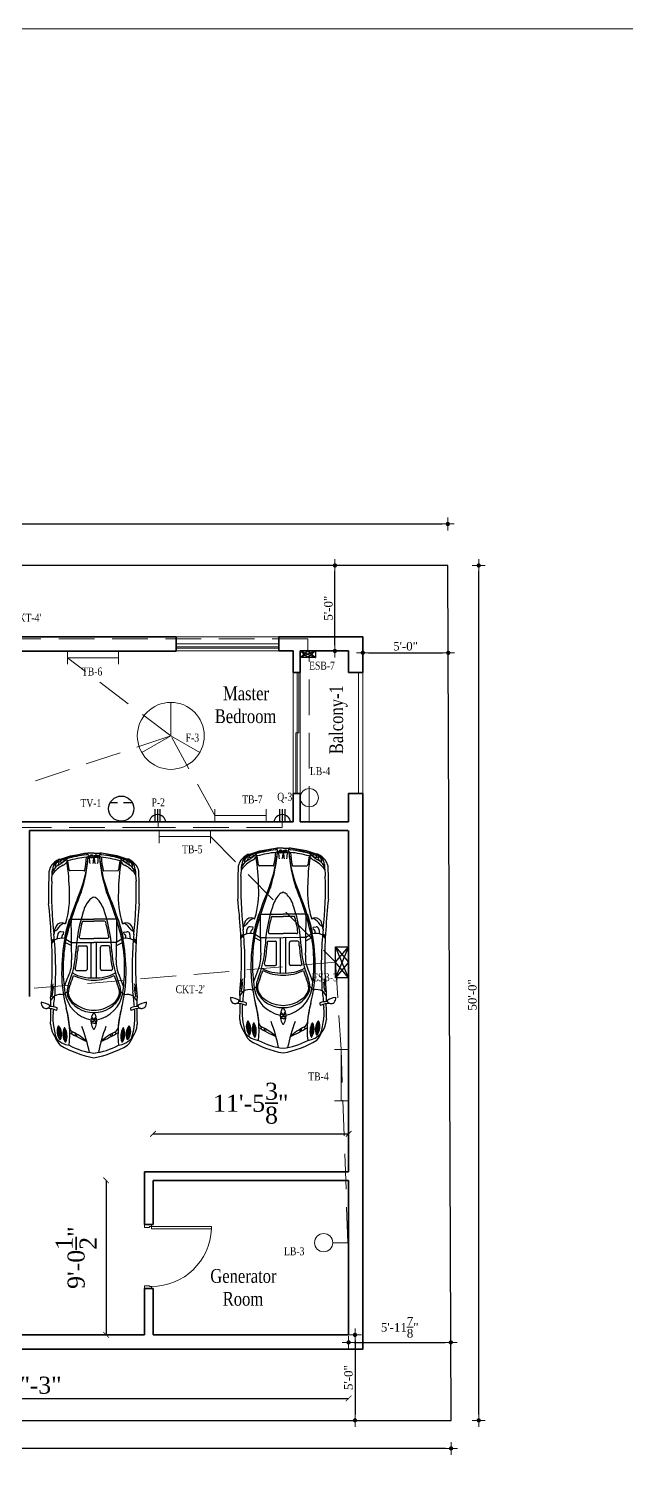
# Model space of a CAD drawing. Header units: inches. Extents: x -13742749 to 88736, y -40897 to 32194776.
# Drawn here: x 447 to 866, y 26277121 to 26278137 of the extents above; entities that cross this region are included whole.
import ezdxf

# ---------------------------------------------------------------- set-up
doc = ezdxf.new("R2010")
doc.units = ezdxf.units.IN
doc.header["$LTSCALE"] = 10
doc.header["$MEASUREMENT"] = 0
doc.linetypes.add('ACAD_ISO04W100', pattern=[30, 24, -3, 0, -3])
doc.linetypes.add('HIDDEN', pattern=[0.375, 0.25, -0.125])
doc.layers.get('0').update_dxf_attribs({"color": 123})
for name, color, linetype, lineweight in [('Column', 7, 'Continuous', 35), ('Conduit Generator (mine)', 134, 'HIDDEN', 13), ('DIM', 4, 'Continuous', 0), ('DOOR', 41, 'Continuous', 9), ('Fan (mine)', 210, 'Continuous', 13), ('Light (mine)', 80, 'Continuous', 13), ('Text_My', 7, 'Continuous', 13), ('Text_SUBD', 7, 'Continuous', 13), ('VERANDAH', 32, 'Continuous', 13), ('Wall', 7, 'Continuous', 35), ('WIN', 4, 'Continuous', 13), ('WIN-1', 8, 'Continuous', 13)]:
    doc.layers.add(name, color=color, linetype=linetype, lineweight=lineweight)
doc.layers.add('line grapich', color=10, linetype='Continuous')
doc.layers.add('Switchboard and Socket (mine)', color=41, linetype='Continuous')
doc.layers.add('Site', color=7, linetype='ACAD_ISO04W100', lineweight=30, true_color=0x004961)
doc.layers.get('0').off()
doc.styles.get("Standard").update_dxf_attribs({"font": 'times.ttf', "width": 0.8})
doc.styles.add('STYLE3', font='times.ttf')
doc.dimstyles.new('1_8', dxfattribs={"dimtxt": 6, "dimasz": 4, "dimexe": 0.18, "dimexo": 0.0625, "dimgap": 0.125, "dimtad": 0, "dimdec": 4, "dimrnd": 0.125, "dimzin": 3, "dimdsep": 46, "dimlunit": 4, "dimtxsty": 'STYLE3', "dimblk": 'D', "dimcen": 4, "dimse1": 1, "dimse2": 1, "dimclrt": 7, "dimadec": 0, "dimazin": 0, "dimtfac": 1, "dimtdec": 4, "dimtix": 1, "dimtmove": 0, "dimatfit": 3, "dimldrblk": 'OPEN90', "dimfxl": 1, "dimtvp": 0.75, "dimtolj": 1, "dimtzin": 0, "dimarcsym": 0})
doc.dimstyles.new('Copy 1_8', dxfattribs={"dimtxt": 12, "dimasz": 4, "dimexe": 0.18, "dimexo": 0.0625, "dimgap": 0.125, "dimtad": 0, "dimdec": 4, "dimrnd": 0.125, "dimzin": 3, "dimdsep": 46, "dimlunit": 4, "dimtxsty": 'STYLE3', "dimblk": 'ARCHTICK', "dimcen": 4, "dimse1": 1, "dimse2": 1, "dimclrt": 7, "dimadec": 0, "dimazin": 0, "dimtfac": 1, "dimtdec": 4, "dimtix": 1, "dimtmove": 0, "dimatfit": 3, "dimldrblk": 'OPEN90', "dimfxl": 1, "dimtvp": 0.75, "dimtolj": 1, "dimtzin": 0, "dimarcsym": 0})

# ---------------------------------------------------------------- blocks, each defined once
blk = doc.blocks.new('D')
at = {"layer": 'DIM'}
for q in [(-1.125, 0), (0, 1.125), (1.125, 0), (0, -1.125)]:
    blk.add_line((0, 0), q, dxfattribs=at)
at = {"layer": 'DIM', "color": 6, "const_width": 0.375}
blk.add_lwpolyline([(-0.1875, 0, 1), (0.1875, 0, 1)], format="xyb", close=True, dxfattribs=at)
blk = doc.blocks.new('*D443')
at = {"layer": 'DIM', "color": 0, "linetype": 'ByBlock', "lineweight": -2}
blk.add_line((-118.8, 26277789.8), (737.2, 26277789.8), dxfattribs=at)
at = {"layer": 'DIM', "color": 0, "linetype": 'ByBlock', "lineweight": -2, "xscale": 4, "yscale": 4, "zscale": 4, "rotation": 180}
blk.add_blockref('D', (-122.8, 26277789.8), dxfattribs=at)
at = {"layer": 'DIM', "color": 0, "linetype": 'ByBlock', "lineweight": -2, "xscale": 4, "yscale": 4, "zscale": 4}
blk.add_blockref('D', (741.2, 26277789.8), dxfattribs=at)
at = {"layer": 'DIM', "color": 7, "linetype": 'ByBlock', "insert": (309.2, 26277794.4), "char_height": 6, "attachment_point": 5, "style": 'STYLE3'}
blk.add_mtext('\\A1;72\'-0"', dxfattribs=at)
blk = doc.blocks.new('_Open90')
at = {"layer": 'DIM', "color": 0, "lineweight": -2}
for p, q in [((0, 0), (-1, 0)), ((-0.5, 0.5), (0, 0)), ((0, 0), (-0.5, -0.5))]:
    blk.add_line(p, q, dxfattribs=at)
blk = doc.blocks.new('*D444')
at = {"layer": 'DIM', "color": 0, "linetype": 'ByBlock', "lineweight": -2}
blk.add_line((762.9, 26277164.7), (762.9, 26277756.7), dxfattribs=at)
at = {"layer": 'DIM', "color": 0, "linetype": 'ByBlock', "lineweight": -2, "xscale": 4, "yscale": 4, "zscale": 4}
for p, rotation in [((762.9, 26277760.7), 90), ((762.9, 26277160.7), 270)]:
    blk.add_blockref('D', p, dxfattribs=dict(at, rotation=rotation))
at = {"layer": 'DIM', "color": 7, "linetype": 'ByBlock', "insert": (758.4, 26277459.3), "char_height": 6, "attachment_point": 5, "rotation": 90, "style": 'STYLE3'}
blk.add_mtext('\\A1;50\'-0"', dxfattribs=at)
blk = doc.blocks.new('*D446')
at = {"layer": 'DIM', "color": 0, "linetype": 'ByBlock', "lineweight": -2}
blk.add_line((739.5, 26277141), (-116.5, 26277141), dxfattribs=at)
at = {"layer": 'DIM', "color": 0, "linetype": 'ByBlock', "lineweight": -2, "xscale": 4, "yscale": 4, "zscale": 4, "rotation": 180}
blk.add_blockref('D', (-120.5, 26277141), dxfattribs=at)
at = {"layer": 'DIM', "color": 0, "linetype": 'ByBlock', "lineweight": -2, "xscale": 4, "yscale": 4, "zscale": 4}
blk.add_blockref('D', (743.5, 26277141), dxfattribs=at)
at = {"layer": 'DIM', "color": 7, "linetype": 'ByBlock', "insert": (311.5, 26277145.6), "char_height": 6, "attachment_point": 5, "style": 'STYLE3'}
blk.add_mtext('\\A1;72\'-0"', dxfattribs=at)
blk = doc.blocks.new('*D496')
at = {"layer": 'DIM', "color": 0, "linetype": 'ByBlock', "lineweight": -2}
blk.add_line((676, 26277216.7), (676, 26277164.7), dxfattribs=at)
at = {"layer": 'DIM', "color": 0, "linetype": 'ByBlock', "lineweight": -2, "xscale": 4, "yscale": 4, "zscale": 4}
for p, rotation in [((676, 26277220.7), 90), ((676, 26277160.7), 270)]:
    blk.add_blockref('D', p, dxfattribs=dict(at, rotation=rotation))
at = {"layer": 'DIM', "color": 7, "linetype": 'ByBlock', "insert": (671.4, 26277190.7), "char_height": 6, "attachment_point": 5, "rotation": 90, "style": 'STYLE3'}
blk.add_mtext('\\A1;5\'-0"', dxfattribs=at)
blk = doc.blocks.new('*D497')
at = {"layer": 'DIM', "color": 0, "linetype": 'ByBlock', "lineweight": -2}
blk.add_line((675.5, 26277215.4), (739.3, 26277215.4), dxfattribs=at)
at = {"layer": 'DIM', "color": 0, "linetype": 'ByBlock', "lineweight": -2, "xscale": 4, "yscale": 4, "zscale": 4, "rotation": 180}
blk.add_blockref('D', (671.5, 26277215.4), dxfattribs=at)
at = {"layer": 'DIM', "color": 0, "linetype": 'ByBlock', "lineweight": -2, "xscale": 4, "yscale": 4, "zscale": 4}
blk.add_blockref('D', (743.3, 26277215.4), dxfattribs=at)
at = {"layer": 'DIM', "color": 7, "linetype": 'ByBlock', "insert": (707.4, 26277226), "char_height": 6, "attachment_point": 5, "style": 'STYLE3'}
blk.add_mtext('\\A1;5\'-11{\\H1.000000x;\\S7/8;}"', dxfattribs=at)
blk = doc.blocks.new('*D498')
at = {"layer": 'DIM', "color": 0, "linetype": 'ByBlock', "lineweight": -2}
blk.add_line((661.9, 26277704.7), (661.9, 26277756.7), dxfattribs=at)
at = {"layer": 'DIM', "color": 0, "linetype": 'ByBlock', "lineweight": -2, "xscale": 4, "yscale": 4, "zscale": 4}
for p, rotation in [((661.9, 26277760.7), 90), ((661.9, 26277700.7), 270)]:
    blk.add_blockref('D', p, dxfattribs=dict(at, rotation=rotation))
at = {"layer": 'DIM', "color": 7, "linetype": 'ByBlock', "insert": (657.3, 26277730.7), "char_height": 6, "attachment_point": 5, "rotation": 90, "style": 'STYLE3'}
blk.add_mtext('\\A1;5\'-0"', dxfattribs=at)
blk = doc.blocks.new('*D447')
at = {"layer": 'DIM', "color": 0, "linetype": 'ByBlock', "lineweight": -2}
blk.add_line((685.5, 26277699.4), (737.5, 26277699.4), dxfattribs=at)
at = {"layer": 'DIM', "color": 0, "linetype": 'ByBlock', "lineweight": -2, "xscale": 4, "yscale": 4, "zscale": 4, "rotation": 180}
blk.add_blockref('D', (681.5, 26277699.4), dxfattribs=at)
at = {"layer": 'DIM', "color": 0, "linetype": 'ByBlock', "lineweight": -2, "xscale": 4, "yscale": 4, "zscale": 4}
blk.add_blockref('D', (741.5, 26277699.4), dxfattribs=at)
at = {"layer": 'DIM', "color": 7, "linetype": 'ByBlock', "insert": (711.5, 26277704), "char_height": 6, "attachment_point": 5, "style": 'STYLE3'}
blk.add_mtext('\\A1;5\'-0"', dxfattribs=at)
blk = doc.blocks.new('Tube Light')
at = {"layer": 'Light (mine)', "linetype": 'Continuous'}
for p, q in [((-36, 4.5), (-36, -4.5)), ((0, 0), (-36, 0)), ((0, 4.5), (0, -4.5))]:
    blk.add_line(p, q, dxfattribs=at)
blk = doc.blocks.new('Ceiling Fan Small')
at = {"layer": 'Fan (mine)', "linetype": 'ByBlock', "ltscale": 10}
for p in [(7040.4, -35394.1), (7020, -35429.4), (7060.8, -35429.4)]:
    blk.add_line(p, (7040.4, -35417.6), dxfattribs=at)
blk.add_circle((7040.4, -35417.6), 23.5, dxfattribs=at)
blk.add_circle((7040.4, -35417.6), 23.5, dxfattribs=at)
blk.add_circle((7040.4, -35417.6), 23.5, dxfattribs=at)
blk = doc.blocks.new('Bulb')
at = {"layer": 'Light (mine)', "linetype": 'Continuous'}
blk.add_line((-10, -5.3), (-20.6, -5.3), dxfattribs=at)
blk.add_circle((-3.6, -5.3), 6.4, dxfattribs=at)
blk = doc.blocks.new('Tv Socket')
at = {"layer": 'Switchboard and Socket (mine)', "linetype": 'Continuous', "ltscale": 10}
for p, q in [((-4.4, 7.6), (-4.4, 2.7)), ((-4.4, -1.7), (-4.4, -7.6))]:
    blk.add_line(p, q, dxfattribs=at)
at = {"layer": 'Switchboard and Socket (mine)', "linetype": 'ByBlock'}
blk.add_circle((-8.8, 0), 8.85, dxfattribs=at)
blk = doc.blocks.new('2 Pin')
at = {"layer": 'Switchboard and Socket (mine)', "linetype": 'Continuous', "ltscale": 10}
for p, q in [((-15.8, 0), (7.8, 0)), ((-7.3, 0), (-7.3, 18.1)), ((0, 0), (0, 18.2))]:
    blk.add_line(p, q, dxfattribs=at)
blk.add_arc((-4, -1.6), 11.9, 7.5318, 172.4682, dxfattribs=at)
blk = doc.blocks.new('3- Pic')
at = {"layer": 'Switchboard and Socket (mine)', "linetype": 'ByBlock'}
blk.add_blockref('2 Pin', (7.3, 0), dxfattribs=at)
blk = doc.blocks.new('3- Pin')
at = {"layer": 'Switchboard and Socket (mine)', "linetype": 'Continuous', "ltscale": 10}
blk.add_line((-10.3, -3.5), (-10.3, 14.6), dxfattribs=at)
at = {"layer": 'Switchboard and Socket (mine)', "linetype": 'Continuous'}
blk.add_blockref('3- Pic', (-14.1, -3.5), dxfattribs=at)
blk = doc.blocks.new('Car BT')
at = {"layer": 'line grapich'}
h = blk.add_hatch(color=256, dxfattribs=at)
h.paths.add_polyline_path([(-156.3, 91.8, 0.56433), (-156, 90.1, 0.262145), (-126.2, 93.9, 0.56433), (-126.3, 95.6, 0.295)])
h.paths.add_polyline_path([(-146.6, 96.1, 0.068588), (-148.8, 95.5, -0.2261), (-148.8, 90.1, -0.704878), (-148.7, 95.3, 0.010276), (-148.8, 95.5, -0.080407), (-146.2, 96.1, 0.002026)], flags=16)
h.paths.add_polyline_path([(-161.3, 80, 0.617464), (-161.1, 78.2, 0.229508), (-130.5, 80.6, 0.617464), (-130.6, 82.3, 0.243521)])
h.paths.add_polyline_path([(-152.4, 83.4, 0.068588), (-154.6, 82.9, -0.2261), (-154.5, 77.4, -0.704878), (-154.4, 82.7, 0.010276), (-154.6, 82.9, -0.080407), (-152, 83.5, 0.002026)], flags=16)
h = blk.add_hatch(color=256, dxfattribs=at)
h.paths.add_polyline_path([(-126.3, -64.7, 0.56433), (-126.2, -63, 0.262145), (-156, -59.2, 0.56433), (-156.3, -60.9, 0.294999)])
h.paths.add_polyline_path([(-146.2, -65.2, -0.080407), (-148.8, -64.6, 0.010276), (-148.7, -64.3, -0.704878), (-148.8, -59.1, -0.2261), (-148.8, -64.6, 0.068588), (-146.6, -65.1, 0.002026)], flags=16)
h.paths.add_polyline_path([(-130.6, -51.4, 0.617463), (-130.5, -49.6, 0.229508), (-161.1, -47.3, 0.617464), (-161.3, -49.1, 0.243521)])
h.paths.add_polyline_path([(-152, -52.5, -0.080407), (-154.6, -52, 0.010276), (-154.4, -51.7, -0.704878), (-154.5, -46.5, -0.2261), (-154.6, -52, 0.068588), (-152.4, -52.5, 0.002026)], flags=16)
for p, q in [((-68.4, 112.2), (-59.3, 105.4)), ((-51.2, 107.6), (-53.1, 111.9)), ((68, 102.9), (68.4, 104.3)), ((69.8, 97.8), (80.9, 96.1)), ((-143.6, 78.5), (-143.5, 83.5)), ((-142.9, 65.9), (-139.2, 63.3)), ((-137.9, 91.1), (-137.8, 96.1)), ((-137.7, 65.4), (-133.4, 68.5)), ((71.3, 87.7), (77, 87.1)), ((80, 84), (79.5, 85.2)), ((80.2, 83.8), (84.8, 83)), ((85.2, 83.2), (85.9, 89.5)), ((114.1, 69.2), (114.1, 15.5)), ((222.6, 38), (223.2, 69.2)), ((249.8, 77.1), (244.3, 75.6)), ((245.1, 73.7), (244.3, 75.6)), ((-149.2, 54.5), (-144.3, 53.2)), ((-147.8, 57.1), (-142.2, 57)), ((-0.9, 54.4), (-0.9, 33.1)), ((54, 48.4), (54, 33.1)), ((70.9, 45.8), (70.9, 15.5)), ((109.5, 39.2), (109.5, 15.5)), ((-110.1, 19.3), (-107.2, 21.2)), ((-110.1, 11.6), (-107.2, 9.7)), ((-97.1, 15.5), (-97.6, 17.1)), ((-97.1, 15.5), (-97.6, 13.9)), ((-17.8, 21.2), (61.6, 21.2)), ((-17.8, 9.7), (61.6, 9.7)), ((2.1, 30.1), (51, 30.1)), ((2.1, 0.9), (51, 0.9)), ((70.9, -14.9), (70.9, 15.5)), ((109.5, -8.3), (109.5, 15.5)), ((114.1, -38.2), (114.1, 15.5)), ((253.4, 17.4), (253.5, 15.5)), ((253.4, 13.5), (253.5, 15.5)), ((256.1, 27.8), (262.6, 29.2)), ((256.1, 27.8), (256.4, 23.1)), ((256.1, 23.2), (257.8, 23.1)), ((256.1, 18.1), (257.7, 18.3)), ((256.1, 12.8), (257.7, 12.6)), ((256.1, 7.8), (257.8, 7.9)), ((256.1, 3.1), (256.4, 7.8)), ((256.1, 3.1), (262.6, 1.8)), ((256.7, 18.2), (256.9, 15.5)), ((256.7, 12.7), (256.9, 15.5)), ((262.6, 15.5), (262.6, 29.2)), ((262.6, 15.5), (262.6, 1.8)), ((-149.2, -23.6), (-144.3, -22.2)), ((-147.8, -26.2), (-142.2, -26.1)), ((-142.9, -34.9), (-139.2, -32.3)), ((-0.9, -23.4), (-0.9, -2.1)), ((54, -17.4), (54, -2.1)), ((222.6, -7.1), (223.2, -38.2)), ((-143.6, -47.6), (-143.5, -52.5)), ((-137.9, -60.2), (-137.8, -65.2)), ((-137.7, -34.4), (-133.4, -37.6)), ((71.3, -56.7), (77, -56.2)), ((80, -53.1), (79.5, -54.2)), ((80.2, -52.9), (84.8, -52)), ((85.2, -52.3), (85.9, -58.5)), ((245.1, -42.8), (244.3, -44.7)), ((249.8, -46.1), (244.3, -44.7)), ((-68.4, -81.3), (-59.3, -74.5)), ((-51.2, -76.7), (-53.1, -80.9)), ((68, -72), (68.4, -73.4)), ((69.8, -66.9), (80.9, -65.2))]:
    blk.add_line(p, q, dxfattribs=at)
for points in [[(63, 108.4), (65.4, 108.6), (66.5, 108.5), (67.1, 108.4), (67.7, 108.2), (68, 108), (68.2, 107.6), (68.3, 107.3), (68.3, 107), (68.3, 106.7), (68.2, 106.4), (68, 106.3), (67.7, 106.2), (66.3, 106.2)], [(54.8, 66.5), (61.7, 80.2)], [(248.9, 93.8), (248.9, 90.5), (256.6, 67.9), (262.7, 32.3), (262.6, 29.2)], [(-119.7, 15.5), (-119.7, 20.1), (-115.2, 20.1), (-115.2, 15.5)], [(-119.7, 15.5), (-119.7, 10.9), (-115.2, 10.9), (-115.2, 15.5)], [(248.9, -62.8), (248.9, -59.6), (256.6, -37), (262.7, -1.4), (262.6, 1.8)], [(253.1, 25.2), (253.9, 25.9), (254.1, 28), (254.9, 28.8)], [(253.1, 5.7), (253.9, 5), (254.1, 2.9), (254.9, 2.1)], [(253.3, 24.1), (256.2, 23.4)], [(253.3, 6.9), (256.2, 7.5)], [(253.4, 17.4), (256.3, 17.9)], [(253.4, 13.5), (256.3, 13.1)], [(54.8, -35.6), (61.7, -49.2)], [(63, -77.5), (65.4, -77.6), (66.5, -77.6), (67.1, -77.5), (67.7, -77.3), (68, -77), (68.2, -76.7), (68.3, -76.4), (68.3, -76), (68.3, -75.8), (68.2, -75.5), (68, -75.4), (67.7, -75.3), (66.3, -75.3)]]:
    blk.add_lwpolyline(points, dxfattribs=at)
for points in [[(-54.1, 80.8), (-51.4, 79.3, -0.27334), (-49.8, 76.7), (-49.8, 75.8)], [(70.7, 80.7), (69.4, 78.5), (62.1, 67.1, 0.141454), (61.8, 66.1), (61.7, 52.7), (61.6, 15.5)], [(70.7, -49.8), (69.4, -47.5), (62.1, -36.2, -0.141454), (61.8, -35.1), (61.7, -21.8), (61.6, 15.5)], [(239, 23.8), (243.2, 24.7), (253.1, 25.2), (253.3, 24.1), (252.7, 22.7, 0.053181), (252.6, 22.3), (252.4, 21.1, 0.093478), (252.4, 20.3), (252.6, 19.1, 0.080567), (252.8, 18.5), (253.4, 17.4), (253.2, 16.4), (242.7, 17.2), (238.8, 18)], [(239, 7.1), (243.2, 6.2), (253.1, 5.7), (253.3, 6.9), (252.7, 8.2, -0.053181), (252.6, 8.6), (252.4, 9.9, -0.093478), (252.4, 10.6), (252.6, 11.8, -0.080567), (252.8, 12.4), (253.4, 13.5), (253.2, 14.5), (242.7, 13.7), (238.8, 12.9)], [(-54.1, -49.9), (-51.4, -48.4, 0.27334), (-49.8, -45.8), (-49.8, -44.9)]]:
    blk.add_lwpolyline(points, format="xyb", dxfattribs=at)
for centre, radius, start, end in [((-74.7, 121.2), 12.6, 80.3014, 135.6546), ((-114.9, 139), 42.7, 323.75, 352.861), ((-121, 64.2), 48.6, 91.1941, 172.2679), ((-122.4, 36.9), 71.7, 113.1465, 129.616), ((-105, -47.1), 154.7, 86.4969, 111.5613), ((-138.4, 70.5), 27.8, 64.2845, 130.0286), ((-89.4, 668.7), 556.8, 266.6371, 270.2662), ((-118.4, -369), 476.9, 86.3439, 87.2604), ((-132.8, 120), 46.7, 333.8872, 0.5684), ((-86.9, 104), 6.05, 229.1295, 290.8377), ((-76.2, 123), 10.3, 136.9423, 245.374), ((-132.3, 114.8), 50.3, 340.9076, 359.7813), ((-118.4, -369), 476.9, 81.6618, 85.7057), ((-89.4, 668.7), 556.8, 270.7543, 272.9449), ((15.6, 916.2), 807.3, 264.5728, 274.5046), ((-38.9, 177.3), 70.7, 252.3368, 270.5309), ((-61.1, 103), 3, 29.429, 53.0308), ((-82.1, 91.2), 27.1, 344.6427, 29.429), ((-0.1, 850.9), 749.7, 266.2412, 276.1948), ((-25.2, 165.7), 59, 246.7635, 264.2678), ((49.5, 84.9), 27.1, 45.7251, 68.4384), ((33.5, 87.4), 37.8, 348.7806, 24.1381), ((-12.8, 1626.1), 1517.5, 273.4675, 276.0993), ((71.9, 35.9), 70.1, 72.2662, 83.4059), ((172, -692.4), 803.1, 88.0204, 96.5155), ((95.2, 104.6), 7.51, 183.6769, 228.9351), ((73.3, 68.9), 34.5, 23.6442, 60.5762), ((90.3, 87.3), 15.6, 357.4438, 79.0845), ((148.6, 115.3), 2, 91.058, 96.0993), ((171.1, -1103.7), 1221.2, 87.6019, 91.058), ((244.5, 588.6), 480.4, 264.6455, 267.77), ((168.6, 48.8), 75.9, 28.1891, 52.6376), ((208.5, 79.2), 31.5, 33.6404, 70.3036), ((212.9, 76.4), 41, 56.7774, 76.904), ((213.5, 48.3), 61.5, 64.4803, 78.4628), ((242.8, 103.9), 10.5, 186.7829, 272.9491), ((232.8, 92.1), 10.6, 7.1966, 92.5355), ((205.9, 73.5), 47.5, 25.2489, 51.6396), ((249.5, 107.8), 13.9, 194.8014, 205.9762), ((231.3, 89.2), 15.8, 18.9333, 72.4174), ((238.1, 100.1), 4.19, 7.492, 62.3581), ((29.5, -26.5), 230.7, 149.2713, 169.5075), ((-32.1, -2.9), 155.6, 151.7525, 173.2136), ((-146.1, 300.3), 230.7, 264.2462, 285.0812), ((-166.2, 89.8), 3, 129.616, 149.2713), ((-79.6, 15.1), 115.9, 135.1917, 135.2871), ((-160.7, 79.2), 1, 121.7003, 248.4757), ((-143.7, 51.6), 33.4, 66.9551, 121.7003), ((-148.2, 111), 35.2, 248.4757, 300.1797), ((340.3, -206.1), 554.5, 150.1832, 154.6415), ((-155.7, 91.1), 1, 130.0286, 247.778), ((-153.5, 80), 2.77, 109.3274, 250.044), ((-144.4, 118.6), 30.7, 247.778, 306.5351), ((-151.5, 75.2), 8.3, 87.4766, 111.9785), ((-160.2, 80.1), 6.34, 333.067, 26.3439), ((-149, 95.1), 18.8, 252.7169, 272.7823), ((-157, 80.4), 5.48, 317.6824, 33.1047), ((-148, 35.5), 48.1, 79.2595, 95.1691), ((-115.7, -63.2), 144.4, 99.2828, 104.5607), ((-147.8, 92.7), 2.77, 109.3274, 250.044), ((-154.5, 92.7), 6.34, 333.067, 26.3439), ((-143.3, 107.7), 18.8, 252.7169, 272.7823), ((-145.7, 87.8), 8.3, 87.4766, 111.9785), ((-151.2, 93.1), 5.48, 317.6824, 33.1047), ((-142.3, 48.1), 48.1, 79.2595, 95.1691), ((-110, -50.5), 144.4, 99.2828, 104.5607), ((-139.2, 81.8), 1, 32.5, 79.2595), ((-139.1, 80.3), 1, 279.2828, 334.9739), ((-135.3, 62.2), 4, 126.5033, 156.4415), ((-140.5, 81), 2.55, 334.9739, 32.5), ((-129.9, 63.7), 6, 93.23, 126.5033), ((-133.5, 94.4), 1, 32.5, 79.2595), ((-133.4, 92.9), 1, 279.2828, 334.9739), ((-134.8, 93.6), 2.55, 334.9739, 32.5), ((-131, 81.4), 1, 300.1797, 66.9551), ((-148, 298.9), 229.9, 274.4461, 285.6375), ((-126.8, 94.7), 1, 306.5351, 64.2845), ((-39.8, 7.6), 73.9, 99.3405, 168.7139), ((-32.4, 17.4), 63.1, 114.5192, 181.7929), ((-8.7, -208.4), 296.1, 91.8701, 105.1336), ((-45, 35.8), 38.1, 100.7774, 148.8457), ((-49.1, 28.8), 47, 66.1813, 101.622), ((-59.7, 79.8), 5.77, 9.8118, 48.7716), ((-54.4, 20.7), 52.6, 64.4064, 87.5792), ((2.7, -286.3), 370.8, 79.6371, 98.4525), ((-1260.2, -3011.3), 3326.6, 67.9903, 68.4301), ((52.7, 276.6), 224.9, 247.9789, 253.192), ((52.7, 276.6), 220.9, 247.9789, 267.1712), ((-4.8, -320.6), 408.5, 80.3059, 91.9122), ((16.5, 130.5), 65, 242.529, 275.4231), ((102, -2902.6), 2969.5, 89.8138, 91.5325), ((-15.4, -345.3), 434.6, 66.0892, 79.4694), ((-95, -605.2), 703.1, 67.4464, 76.4782), ((-15.4, -345.3), 435.6, 72.8953, 78.5767), ((76.7, 84.1), 3, 21.0389, 84.2284), ((80.3, 84.1), 0.3, 201.0389, 259.3906), ((80, 90.2), 6, 353.0351, 81.3257), ((84.9, 83.3), 0.3, 259.3906, 353.0351), ((106.1, 80.7), 2, 151.9144, 252.7608), ((92.4, 88), 13.5, 331.9144, 353.9506), ((163.3, 264.9), 194.8, 252.7608, 273.6466), ((112.1, 69.2), 2, 0, 72.8953), ((173.8, 486.5), 416, 270.2558, 279.5943), ((225.2, 69.1), 2, 95.9565, 179.0531), ((182.8, 475), 406.1, 275.9565, 278.8242), ((360.2, 169.7), 145.2, 210.2145, 218.4961), ((254.5, 94.3), 21.4, 207.0079, 241.4645), ((249.1, 88.7), 7.11, 154.814, 259.848), ((249.5, 107.8), 13.9, 240.878, 256.5493), ((238.1, 83), 9.87, 352.4443, 62.2177), ((11.6, 7.5), 242.7, 5.7149, 15.8453), ((250.9, 89.3), 4.87, 114.1818, 172.0085), ((-35.9, -19.3), 302.5, 9.2136, 21.1771), ((251, 82.2), 5.27, 212.6108, 256.3255), ((-69.9, -10.2), 331.4, 7.3561, 15.2589), ((-267.8, 421.3), 404.3, 281.7998, 290.375), ((-237, 106.5), 106.9, 315.3608, 336.4415), ((-17.6, 14.1), 72.9, 145.3745, 178.9006), ((85, 15.2), 107.7, 154.6551, 179.8479), ((70.7, 21), 88.5, 151.025, 183.5587), ((2.1, 54.4), 3, 77.1904, 180), ((2.1, 33.1), 3, 180, 270), ((52.7, 276.6), 224.9, 257.1904, 267.1712), ((26.3, -273.8), 326.1, 85.6202, 87.3233), ((26.3, -273.8), 330.1, 71.6478, 87.3233), ((51, 33.1), 3, 270, 0), ((51, 48.4), 3, 0, 85.6202), ((73.9, 45.8), 3, 81.5395, 180), ((26.3, -273.8), 326.1, 75.6329, 81.5395), ((106.5, 39.2), 3, 0, 75.6329), ((113.5, -25.4), 67, 48.2145, 75.5066), ((288.4, 355.1), 328.8, 247.1574, 264.0153), ((283.3, 375.3), 348.5, 251.8312, 265.1926), ((224.6, 38), 2, 179.0531, 257.2624), ((258, 185.7), 153.4, 257.2624, 268.1378), ((29.5, 57.5), 230.7, 190.4925, 210.7287), ((-32.1, 33.9), 155.6, 186.7864, 208.2475), ((-267.8, -390.4), 404.3, 69.625, 78.2002), ((-130.8, 15.5), 2, 122.509, 237.491), ((-114.8, -9.6), 31.7, 76.0402, 122.509), ((-114.8, 40.5), 31.7, 237.491, 283.9598), ((-39.8, 23.4), 73.9, 191.2861, 260.6595), ((-106.8, 15.7), 4.94, 131.807, 182.3465), ((-106.8, 15.3), 4.94, 177.6535, 228.193), ((-110.1, 15.5), 1.02, 141.4113, 218.5887), ((-133.4, 53.1), 43.3, 301.3486, 311.2234), ((-133.4, -22.1), 43.3, 48.7766, 58.6514), ((-114.8, -9.6), 31.7, 57.1596, 71.6703), ((-114.8, 40.5), 31.7, 288.3297, 302.8404), ((-32.4, 13.5), 63.1, 178.2071, 245.4808), ((-17.6, 16.9), 72.9, 181.0994, 214.6255), ((85, 15.8), 107.7, 180.1521, 205.3449), ((70.7, 10), 88.5, 176.4413, 208.975), ((2.1, -2.1), 3, 90, 180), ((51, -2.1), 3, 0, 90), ((113.5, 56.3), 67, 284.4934, 311.7855), ((139.3, 7.4), 25.6, 18.3977, 42.3356), ((139.3, 23.5), 25.6, 317.6644, 341.6023), ((288.4, -324.2), 328.8, 95.9847, 112.8426), ((283.3, -344.3), 348.5, 94.8074, 108.1688), ((-35.9, 50.2), 302.5, 338.8229, 350.7864), ((260, 33.7), 7.05, 191.2487, 237.2167), ((260, -2.8), 7.05, 122.7833, 168.7513), ((261.6, 20.6), 6.1, 152.7816, 207.2184), ((261.6, 10.3), 6.1, 152.7816, 207.2184), ((263.3, 20.5), 6.1, 155.5418, 201.5865), ((263.3, 10.4), 6.1, 158.4135, 204.4582), ((248.6, 20.9), 9.41, 343.882, 13.2463), ((248.6, 10), 9.41, 346.7537, 16.118), ((263.3, 34), 4.85, 200.4402, 261.9436), ((263.3, -3), 4.85, 98.0564, 159.5598), ((-237, -75.6), 106.9, 23.5585, 44.6392), ((340.3, 237), 554.5, 205.3585, 209.8168), ((-45, -4.9), 38.1, 211.1543, 259.2226), ((52.7, -245.7), 224.9, 106.808, 112.0211), ((52.7, -245.7), 220.9, 92.8288, 112.0211), ((2.1, -23.4), 3, 180, 282.8096), ((52.7, -245.7), 224.9, 92.8288, 102.8096), ((26.3, 304.7), 326.1, 272.6767, 274.3798), ((26.3, 304.7), 330.1, 272.6767, 288.3522), ((51, -17.4), 3, 274.3798, 0), ((-15.4, 376.2), 434.6, 280.5306, 293.9108), ((-95, 636.1), 703.1, 283.5218, 292.5536), ((73.9, -14.9), 3, 180, 278.4605), ((26.3, 304.7), 326.1, 278.4605, 284.3671), ((106.5, -8.3), 3, 284.3671, 0), ((224.6, -7.1), 2, 102.7376, 180.9469), ((258, -154.8), 153.4, 91.8622, 102.7376), ((11.6, 23.5), 242.7, 344.1547, 354.2851), ((-69.9, 41.1), 331.4, 344.7411, 352.6439), ((-146.1, -269.3), 230.7, 74.9188, 95.7538), ((-121, -33.3), 48.6, 187.7321, 268.8059), ((-166.2, -58.9), 3, 210.7287, 230.384), ((-122.4, -5.9), 71.7, 230.384, 246.8535), ((-160.7, -48.2), 1, 111.5243, 238.2997), ((-143.7, -20.6), 33.4, 238.2997, 293.0449), ((-148.2, -80.1), 35.2, 59.8203, 111.5243), ((-155.7, -60.1), 1, 112.222, 229.9714), ((-153.5, -49.1), 2.77, 109.956, 250.6726), ((-138.4, -39.6), 27.8, 229.9714, 295.7155), ((-144.4, -87.6), 30.7, 53.4649, 112.222), ((-149, -64.2), 18.8, 87.2177, 107.2831), ((-160.2, -49.1), 6.34, 333.6561, 26.933), ((-151.5, -44.3), 8.3, 248.0215, 272.5234), ((-157, -49.5), 5.48, 326.8953, 42.3176), ((-148, -4.6), 48.1, 264.8309, 280.7405), ((-115.7, 94.1), 144.4, 255.4393, 260.7172), ((-147.8, -61.7), 2.77, 109.956, 250.6726), ((-143.3, -76.8), 18.8, 87.2177, 107.2831), ((-154.5, -61.8), 6.34, 333.6561, 26.933), ((-145.7, -56.9), 8.3, 248.0215, 272.5234), ((-151.2, -62.1), 5.48, 326.8953, 42.3176), ((-142.3, -17.2), 48.1, 264.8309, 280.7405), ((-110, 81.5), 144.4, 255.4393, 260.7172), ((-139.2, -50.9), 1, 280.7405, 327.5), ((-135.3, -31.2), 4, 203.5585, 233.4967), ((-139.1, -49.4), 1, 25.0261, 80.7172), ((-140.5, -50), 2.55, 327.5, 25.0261), ((-129.9, -32.8), 6, 233.4967, 266.77), ((-133.4, -62), 1, 25.0261, 80.7172), ((-133.5, -63.5), 1, 280.7405, 327.5), ((-134.8, -62.7), 2.55, 327.5, 25.0261), ((-131, -50.5), 1, 293.0449, 59.8203), ((-148, -268), 229.9, 74.3625, 85.5539), ((-126.8, -63.8), 1, 295.7155, 53.4649), ((-8.7, 239.3), 296.1, 254.8664, 268.1299), ((-49.1, 2.1), 47, 258.378, 293.8187), ((-82.1, -60.2), 27.1, 330.571, 15.3573), ((-59.7, -48.9), 5.77, 311.2284, 350.1882), ((-54.4, 10.2), 52.6, 272.4208, 295.5936), ((2.7, 317.2), 370.8, 261.5475, 280.3629), ((-1260.2, 3042.2), 3326.6, 291.5699, 292.0097), ((-4.8, 351.6), 408.5, 268.0878, 279.6941), ((16.5, -99.6), 65, 84.5769, 117.471), ((102, 2933.5), 2969.5, 268.4675, 270.1862), ((33.5, -56.5), 37.8, 335.8619, 11.2194), ((-15.4, 376.2), 435.6, 281.4233, 287.1047), ((76.7, -53.2), 3, 275.7716, 338.9611), ((80.3, -53.2), 0.3, 100.6094, 158.9611), ((80, -59.2), 6, 278.6743, 6.9649), ((84.9, -52.3), 0.3, 6.9649, 100.6094), ((73.3, -38), 34.5, 299.4238, 336.3558), ((90.3, -56.4), 15.6, 280.9155, 2.5562), ((106.1, -49.8), 2, 107.2392, 208.0856), ((92.4, -57.1), 13.5, 6.0494, 28.0856), ((163.3, -234), 194.8, 86.3534, 107.2392), ((112.1, -38.2), 2, 287.1047, 0), ((173.8, -455.6), 416, 80.4057, 89.7442), ((168.6, -17.9), 75.9, 307.3624, 331.8109), ((225.2, -38.2), 2, 180.9469, 264.0435), ((182.8, -444.1), 406.1, 81.1758, 84.0435), ((242.8, -72.9), 10.5, 87.0509, 173.2171), ((232.8, -61.1), 10.6, 267.4645, 352.8034), ((360.2, -138.8), 145.2, 141.5039, 149.7855), ((205.9, -42.6), 47.5, 308.3604, 334.7511), ((254.5, -63.4), 21.4, 118.5355, 152.9921), ((231.3, -58.3), 15.8, 287.5826, 341.0667), ((249.1, -57.8), 7.11, 100.152, 205.186), ((238.1, -52.1), 9.87, 297.7823, 7.5557), ((249.5, -76.9), 13.9, 103.4507, 119.122), ((250.9, -58.4), 4.87, 187.9915, 245.8182), ((251, -51.2), 5.27, 103.6745, 147.3892), ((-79.6, 15.9), 115.9, 224.7129, 224.8083), ((-105, 78), 154.7, 248.4387, 273.5031), ((-89.4, -637.7), 556.8, 89.7338, 93.3629), ((-118.4, 399.9), 476.9, 272.7396, 273.6561), ((-86.9, -73), 6.05, 69.1623, 130.8705), ((-132.8, -89), 46.7, 359.4316, 26.1128), ((-76.2, -92.1), 10.3, 114.626, 223.0577), ((-132.3, -83.8), 50.3, 0.2187, 19.0924), ((-118.4, 399.9), 476.9, 274.2943, 278.3382), ((-89.4, -637.7), 556.8, 87.0551, 89.2457), ((-114.9, -108), 42.7, 7.139, 36.25), ((15.6, -885.3), 807.3, 85.4954, 95.4272), ((-38.9, -146.3), 70.7, 89.4691, 107.6632), ((-61.1, -72.1), 3, 306.9692, 330.571), ((-0.1, -820), 749.7, 83.8052, 93.7588), ((-25.2, -134.8), 59, 95.7322, 113.2365), ((49.5, -54), 27.1, 291.5616, 314.2749), ((-12.8, -1595.2), 1517.5, 83.9007, 86.5325), ((71.9, -4.9), 70.1, 276.5941, 287.7338), ((172, 723.3), 803.1, 263.4845, 271.9796), ((95.2, -73.7), 7.51, 131.0649, 176.3231), ((148.6, -84.3), 2, 263.9007, 268.942), ((148.6, -84.3), 2, 263.9007, 268.942), ((171.1, 1134.6), 1221.2, 268.942, 272.3981), ((244.5, -557.6), 480.4, 92.23, 95.3545), ((208.5, -48.2), 31.5, 289.6964, 326.3596), ((212.9, -45.5), 41, 283.096, 303.2226), ((213.5, -17.4), 61.5, 281.5372, 295.5197), ((249.5, -76.9), 13.9, 154.0238, 165.1986), ((238.1, -69.2), 4.19, 297.6419, 352.508), ((-74.7, -90.3), 12.6, 224.3454, 279.6986)]:
    blk.add_arc(centre, radius, start, end, dxfattribs=at)
blk = doc.blocks.new('_ArchTick')
at = {"color": 0, "linetype": 'ByBlock', "const_width": 0.15}
blk.add_lwpolyline([(-0.5, -0.5), (0.5, 0.5)], dxfattribs=at)
blk = doc.blocks.new('*D450')
at = {"layer": 'Switchboard and Socket (mine)', "color": 0, "linetype": 'ByBlock', "lineweight": -2, "ltscale": 10}
blk.add_line((224.5, 26277176.1), (671.5, 26277176.1), dxfattribs=at)
at = {"layer": 'Switchboard and Socket (mine)', "color": 0, "linetype": 'ByBlock', "lineweight": -2, "ltscale": 10, "xscale": 4, "yscale": 4, "zscale": 4, "rotation": 180}
blk.add_blockref('_ArchTick', (224.5, 26277176.1), dxfattribs=at)
at = {"layer": 'Switchboard and Socket (mine)', "color": 0, "linetype": 'ByBlock', "lineweight": -2, "ltscale": 10, "xscale": 4, "yscale": 4, "zscale": 4}
blk.add_blockref('_ArchTick', (671.5, 26277176.1), dxfattribs=at)
at = {"layer": 'Switchboard and Socket (mine)', "color": 7, "linetype": 'ByBlock', "ltscale": 10, "insert": (448, 26277185.3), "char_height": 12, "attachment_point": 5, "style": 'STYLE3'}
blk.add_mtext('\\A1;37\'-3"', dxfattribs=at)
blk = doc.blocks.new('D-45')
for points in [[(-1.5, 47), (-3, 47), (-3, 5), (-1.5, 5)], [(-45, 5), (-45, 0), (-43, 0), (-43, 3.5), (-43.5, 3.5), (-43.5, 5)], [(0, 5), (0, 0), (-2, 0), (-2, 3.5), (-1.5, 3.5), (-1.5, 5)]]:
    blk.add_lwpolyline(points, close=True)
blk.add_arc((-1.5, 5), 42, 92.0467, 180)
blk = doc.blocks.new('*D451')
at = {"layer": 'Wall', "color": 0, "linetype": 'ByBlock', "lineweight": -2, "ltscale": 10}
blk.add_line((534.1, 26277361.8), (671.5, 26277361.8), dxfattribs=at)
at = {"layer": 'Wall', "color": 0, "linetype": 'ByBlock', "lineweight": -2, "ltscale": 10, "xscale": 4, "yscale": 4, "zscale": 4, "rotation": 180}
blk.add_blockref('_ArchTick', (534.1, 26277361.8), dxfattribs=at)
at = {"layer": 'Wall', "color": 0, "linetype": 'ByBlock', "lineweight": -2, "ltscale": 10, "xscale": 4, "yscale": 4, "zscale": 4}
blk.add_blockref('_ArchTick', (671.5, 26277361.8), dxfattribs=at)
at = {"layer": 'Wall', "color": 7, "linetype": 'ByBlock', "ltscale": 10, "insert": (602.8, 26277383.3), "char_height": 12, "attachment_point": 5, "style": 'STYLE3'}
blk.add_mtext('\\A1;11\'-5{\\H1.000000x;\\S3/8;}"', dxfattribs=at)
blk = doc.blocks.new('*D452')
at = {"layer": 'Wall', "color": 0, "linetype": 'ByBlock', "lineweight": -2, "ltscale": 10}
blk.add_line((501.2, 26277329.1), (501.2, 26277220.7), dxfattribs=at)
at = {"layer": 'Wall', "color": 0, "linetype": 'ByBlock', "lineweight": -2, "ltscale": 10, "xscale": 4, "yscale": 4, "zscale": 4}
for p, rotation in [((501.2, 26277329.1), 90), ((501.2, 26277220.7), 270)]:
    blk.add_blockref('_ArchTick', p, dxfattribs=dict(at, rotation=rotation))
at = {"layer": 'Wall', "color": 7, "linetype": 'ByBlock', "ltscale": 10, "insert": (480.1, 26277274.9), "char_height": 12, "attachment_point": 5, "rotation": 90, "style": 'STYLE3'}
blk.add_mtext('\\A1;9\'-0{\\H1.000000x;\\S1/2;}"', dxfattribs=at)
blk = doc.blocks.new('Emergency')
at = {"layer": 'Switchboard and Socket (mine)', "linetype": 'Continuous', "ltscale": 10}
for p, q in [((-10.9, 0), (0, 9.1)), ((0, 0), (-10.9, 9.1)), ((-10.9, 0), (10.9, 9.1)), ((10.9, 0), (-10.9, 9.1)), ((0, 9.1), (10.9, 0)), ((10.9, 9.1), (0, 0))]:
    blk.add_line(p, q, dxfattribs=at)
blk.add_lwpolyline([(-10.9, 9.1), (10.9, 9.1), (10.9, 0), (-10.9, 0)], close=True, dxfattribs=at)

msp = doc.modelspace()

# ---------------------------------------------------------------- linework, layer by layer
at = {"layer": 'Column', "linetype": 'ByBlock'}
for points in [[(671.46801, 26277700.6856), (671.46801, 26277685.6856), (681.46801, 26277685.6856), (681.46801, 26277710.6856), (671.46801, 26277710.6856)], [(671.46801, 26277580.6856), (671.46801, 26277600.6856), (681.46801, 26277600.6856), (681.46801, 26277575.6856)], [(681.46801, 26277320.6622), (681.46801, 26277345.6622)], [(671.46801, 26277220.6622), (671.46801, 26277235.6622)], [(681.46801, 26277235.6622), (681.46801, 26277210.6622), (671.46801, 26277210.6622)]]:
    msp.add_lwpolyline(points, dxfattribs=at)
at = {"layer": 'Conduit Generator (mine)', "linetype": 'HIDDEN', "ltscale": 10}
for p, q in [((642.91797, 26277709.11526), (347.74309, 26277709.11526)), ((642.91797, 26277700.6856), (642.91797, 26277709.11526)), ((546.59708, 26277641.06883), (473.95244, 26277695.81068)), ((643.86623, 26277580.6856), (643.86623, 26277696.14863)), ((546.59708, 26277641.06883), (364.52427, 26277580.6856)), ((577.54437, 26277585.22698), (546.59708, 26277641.06883)), ((537.75951, 26277576.76495), (537.75951, 26277580.68559)), ((624.89075, 26277580.68569), (624.89075, 26277576.76495)), ((537.75951, 26277576.76495), (408.98792, 26277576.76495)), ((624.89075, 26277576.76495), (537.75951, 26277576.76495)), ((574.5017, 26277570.40739), (662.39409, 26277482.18912)), ((662.39409, 26277482.18912), (409.00718, 26277460.50956)), ((662.39409, 26277482.18912), (666.19855, 26277421.02044)), ((671.02757, 26277285.40972), (666.19855, 26277421.02044))]:
    msp.add_line(p, q, dxfattribs=at)
at = {"layer": 'Site', "linetype": 'ByBlock', "ltscale": 3}
for p, q in [((741.21288, 26277760.65775), (-122.78712, 26277760.66071)), ((743.52538, 26277160.6622), (741.21288, 26277760.65775)), ((-120.47462, 26277160.6622), (743.52538, 26277160.6622))]:
    msp.add_line(p, q, dxfattribs=at)
at = {"layer": 'Text_My', "ltscale": 10}
msp.add_lwpolyline([(-1082.34631, 26278137.22787), (3644.42267, 26278137.22787), (3644.42267, 26276580.07422), (-1082.34631, 26276580.07422)], close=True, dxfattribs=at)
at = {"layer": 'VERANDAH', "linetype": 'ByBlock'}
for p, q in [((678.46801, 26277600.6856), (678.46801, 26277685.6856)), ((681.46801, 26277600.6856), (681.46801, 26277685.6856))]:
    msp.add_line(p, q, dxfattribs=at)
at = {"layer": 'Wall', "linetype": 'ByBlock', "ltscale": 10}
for p, q in [((386.46801, 26277710.6856), (536.46801, 26277710.6856)), ((637.46801, 26277710.6856), (671.09273, 26277710.6856)), ((439.13278, 26277700.51469), (536.46801, 26277700.51469)), ((536.46801, 26277700.51469), (550.46801, 26277700.51469)), ((550.46801, 26277700.51469), (550.46801, 26277700.6856)), ((637.46801, 26277700.6856), (671.46801, 26277700.6856)), ((447.46801, 26277574.6856), (447.46801, 26277463.1739)), ((447.46801, 26277574.6856), (637.46801, 26277574.6856)), ((637.46801, 26277574.6856), (671.05513, 26277574.6856)), ((671.46801, 26277458.1739), (671.46801, 26277574.6856)), ((681.46801, 26277574.6856), (681.46801, 26277575.6856)), ((681.46801, 26277575.6856), (681.46804, 26277463.1739)), ((447.46801, 26277463.1739), (447.46801, 26277458.1739)), ((670.71832, 26277458.1739), (670.71832, 26277458.1739)), ((671.46801, 26277440.31519), (671.46801, 26277458.1739)), ((681.46804, 26277453.1739), (681.46804, 26277463.1739)), ((681.46801, 26277452.6856), (681.46804, 26277453.1739)), ((681.46801, 26277366.2876), (681.46801, 26277452.6856)), ((671.46801, 26277366.2876), (671.46801, 26277440.31519)), ((671.46801, 26277366.2876), (671.46801, 26277335.14231)), ((681.46801, 26277366.2876), (681.46801, 26277345.6622)), ((681.46801, 26277366.2876), (681.46801, 26277351.59989)), ((528.13021, 26277298.15555), (528.13021, 26277335.14231)), ((528.13021, 26277335.14231), (671.46801, 26277335.14231)), ((534.13021, 26277298.15555), (534.13021, 26277329.14231)), ((534.13021, 26277329.14231), (671.46801, 26277329.14231)), ((671.46801, 26277329.14231), (671.46801, 26277235.6622)), ((681.46801, 26277235.6622), (681.46801, 26277320.6622)), ((528.13021, 26277298.15555), (534.13021, 26277298.15555)), ((528.1303, 26277253.15555), (528.13021, 26277220.66221)), ((528.1303, 26277253.15555), (534.13021, 26277253.15555)), ((534.13021, 26277220.66221), (534.13021, 26277253.15555)), ((237.46801, 26277220.66221), (528.13021, 26277220.66221)), ((622.46801, 26277220.6622), (534.13021, 26277220.6622)), ((632.46801, 26277220.6622), (637.46801, 26277220.6622)), ((637.46801, 26277220.6622), (671.46801, 26277220.6622)), ((262.46801, 26277210.6622), (506.46801, 26277210.6622)), ((535.46801, 26277210.6622), (506.46801, 26277210.6622)), ((550.46801, 26277210.6622), (622.46801, 26277210.6622)), ((637.46801, 26277210.6622), (671.47623, 26277210.6622))]:
    msp.add_line(p, q, dxfattribs=at)
at = {"layer": 'Wall', "linetype": 'ByBlock'}
for p, q in [((536.46801, 26277710.6856), (550.46801, 26277710.6856)), ((550.46801, 26277700.6856), (550.46801, 26277710.6856)), ((637.46801, 26277710.6856), (622.46801, 26277710.6856)), ((622.46801, 26277700.6856), (622.46801, 26277710.6856)), ((632.46801, 26277700.6856), (622.46801, 26277700.6856)), ((632.46801, 26277700.6856), (632.46801, 26277685.6856)), ((637.46801, 26277700.6856), (637.46801, 26277685.6856)), ((637.46801, 26277685.6856), (632.46801, 26277685.6856)), ((632.46801, 26277600.6856), (632.46801, 26277580.6856)), ((632.46801, 26277600.6856), (637.46801, 26277600.6856)), ((632.46801, 26277600.6856), (632.46801, 26277595.6856)), ((632.46801, 26277600.6856), (632.46801, 26277580.6856)), ((637.46801, 26277600.6856), (637.46801, 26277580.6856)), ((632.46801, 26277580.6856), (441.46801, 26277580.6856)), ((637.46801, 26277580.6856), (671.46801, 26277580.6856)), ((649.46801, 26277580.6856), (649.46801, 26277580.6856)), ((632.46801, 26277220.6622), (622.46801, 26277220.6622)), ((535.46801, 26277210.6622), (550.46801, 26277210.6622)), ((637.46801, 26277210.6622), (622.46801, 26277210.6622))]:
    msp.add_line(p, q, dxfattribs=at)
at = {"layer": 'WIN', "linetype": 'ByBlock'}
for p, q in [((550.46801, 26277703.6856), (622.46801, 26277703.6856)), ((550.46801, 26277702.6856), (622.46801, 26277702.6856)), ((635.46801, 26277649.6856), (635.46801, 26277685.6856)), ((636.46801, 26277685.6856), (636.46801, 26277643.1856)), ((635.46801, 26277649.6856), (635.46801, 26277600.6856)), ((636.46801, 26277643.1856), (634.46801, 26277643.1856)), ((634.46801, 26277600.6856), (634.46801, 26277643.1856)), ((634.46801, 26277643.1856), (636.46801, 26277643.1856))]:
    msp.add_line(p, q, dxfattribs=at)
at = {"layer": 'WIN-1', "linetype": 'ByBlock'}
for p, q in [((622.46801, 26277710.6856), (550.46801, 26277710.6856)), ((550.46801, 26277705.6856), (622.46801, 26277705.6856)), ((550.46801, 26277700.6856), (622.46801, 26277700.6856)), ((632.46801, 26277600.6856), (632.46801, 26277685.6856)), ((637.46801, 26277600.6856), (637.46801, 26277685.6856))]:
    msp.add_line(p, q, dxfattribs=at)

# ---------------------------------------------------------------- block references
at = {"layer": 'DOOR', "linetype": 'ByBlock', "xscale": -1, "rotation": 270}
msp.add_blockref('D-45', (528.1303, 26277298.15555), dxfattribs=at)
at = {"layer": 'Fan (mine)', "linetype": 'ByBlock'}
for name, p in [('Tube Light', (509.95244, 26277695.81068)), ('Ceiling Fan Small', (-6493.79912, 26313058.71121)), ('Tube Light', (613.54437, 26277585.22698)), ('Tube Light', (574.5017, 26277570.40739))]:
    msp.add_blockref(name, p, dxfattribs=at)
at = {"layer": 'Fan (mine)', "linetype": 'ByBlock', "rotation": 90}
msp.add_blockref('Tube Light', (666.19855, 26277421.02044), dxfattribs=at)
at = {"layer": 'Switchboard and Socket (mine)', "linetype": 'ByBlock', "xscale": 0.5, "yscale": 0.5, "zscale": 0.5, "rotation": 180}
msp.add_blockref('Emergency', (642.91797, 26277700.6856), dxfattribs=at)
at = {"layer": 'Switchboard and Socket (mine)', "linetype": 'ByBlock'}
for name, p, rotation in [('Tv Socket', (511.80417, 26277598.83612), 90), ('Bulb', (638.55376, 26277601.32347), 90), ('Emergency', (671.46801, 26277482.18912), 90), ('Bulb', (650.38958, 26277280.09725), 180)]:
    msp.add_blockref(name, p, dxfattribs=dict(at, rotation=rotation))
at = {"layer": 'Switchboard and Socket (mine)', "linetype": 'ByBlock', "xscale": 0.5, "yscale": 0.5, "zscale": 0.5}
for p in [(542.64431, 26277582.42086), (630.28529, 26277582.42096)]:
    msp.add_blockref('3- Pin', p, dxfattribs=at)
at = {"layer": 'Wall', "linetype": 'ByBlock', "xscale": 0.3125, "yscale": 0.3125, "zscale": 0.3125, "rotation": 90}
for p in [(497.41717, 26277476.78963), (630.34047, 26277480.21747)]:
    msp.add_blockref('Car BT', p, dxfattribs=at)

# ---------------------------------------------------------------- texts
at = {"layer": 'Switchboard and Socket (mine)', "linetype": 'ByBlock', "ltscale": 10, "char_height": 5.614888, "attachment_point": 1}
for s, insert, width in [('TB-6', (484.18813, 26277689.06253), 11.307141), ('ESB-7', (643.77331, 26277693.20121), 11.307141), ('F-3', (557.06597, 26277642.67374), 11.307141), ('LB-4', (644.27898, 26277619.14932), 10.7044674), ('TB-7', (596.71568, 26277599.34641), 11.307141), ('Q-3', (621.38225, 26277601.18795), 11.307141), ('TV-1', (483.13092, 26277596.7078), 11.307141), ('P-2', (533.05926, 26277597.2586), 11.307141), ('TB-5', (554.52936, 26277564.31651), 11.307141), ('ESB-3', (645.90317, 26277474.52634), 15.7758915), ('TB-4', (643.18573, 26277404.89584), 11.307141), ('LB-3', (626.14832, 26277282.20439), 11.307141)]:
    msp.add_mtext(s, dxfattribs=dict(at, insert=insert, width=width))
at = {"layer": 'Text_My', "linetype": 'ByBlock', "ltscale": 10, "char_height": 9.625, "attachment_point": 1}
for s, insert, width in [('  Master Bedroom', (577.47727, 26277675.77324), 50.4021093), ('Generator\\P   Room', (574.36732, 26277266.85226), 56.0318323)]:
    msp.add_mtext(s, dxfattribs=dict(at, insert=insert, width=width))
at = {"layer": 'Text_My', "linetype": 'ByBlock', "ltscale": 10, "insert": (658.02573, 26277628.2204), "char_height": 9.625, "width": 2.1183511, "attachment_point": 1, "rotation": 90}
msp.add_mtext('Balcony-1', dxfattribs=at)
at = {"layer": 'Text_SUBD', "linetype": 'ByBlock', "ltscale": 10, "char_height": 5.614888, "width": 4.1666683, "attachment_point": 1}
for s, insert in [("CKT-4'", (435.09717, 26277726.75209)), ("CKT-2'", (550.02848, 26277466.12124))]:
    msp.add_mtext(s, dxfattribs=dict(at, insert=insert))

# ---------------------------------------------------------------- dimensions: what is measured, and where the dimension line sits
at = {"layer": 'DIM', "linetype": 'ByBlock'}
for base, p1, p2, picture, middle in [((741.21288, 26277789.80682), (-122.78599, 26277759.25524), (741.21288, 26277760.65775), '*D443', (309.21345, 26277794.39767)), ((741.47104, 26277699.40006), (681.46801, 26277694.50735), (741.47104, 26277693.67636), '*D447', (711.46952, 26277703.97792)), ((743.32813, 26277215.38368), (671.46801, 26277220.6622), (743.32813, 26277211.83813), '*D497', (707.39807, 26277226.01995))]:
    dim = msp.add_linear_dim(base=base, p1=p1, p2=p2, dimstyle='1_8', dxfattribs=at)
    dim.commit()
    dim.dimension.update_dxf_attribs({"geometry": picture, "text_midpoint": middle})
for base, p1, p2, picture, middle in [((661.925413, 26277760.657953), (671.468014, 26277700.685598), (681.385329, 26277760.657953), '*D498', (657.347547, 26277730.671776)), ((675.97623, 26277160.6622), (671.46801, 26277220.6622), (678.18413, 26277160.6622), '*D496', (671.39837, 26277190.6622))]:
    dim = msp.add_linear_dim(base=base, p1=p1, p2=p2, angle=90, dimstyle='1_8', dxfattribs=at)
    dim.commit()
    dim.dimension.update_dxf_attribs({"geometry": picture, "text_midpoint": middle})
dim = msp.add_linear_dim(base=(762.945214, 26277760.657748), p1=(743.525376, 26277160.662204), p2=(741.212876, 26277760.657748), angle=90, dimstyle='1_8', dxfattribs=at)
dim.commit()
dim.dimension.update_dxf_attribs({"geometry": '*D444', "text_midpoint": (762.945214, 26277459.288518), "dimtype": 160})
dim = msp.add_linear_dim(base=(-120.47462, 26277140.99303), p1=(743.52538, 26277160.6622), p2=(-120.47462, 26277160.6622), dimstyle='1_8', dxfattribs=at)
dim.commit()
dim.dimension.update_dxf_attribs({"geometry": '*D446', "text_midpoint": (311.52538, 26277140.99303), "dimtype": 160})
at = {"layer": 'Switchboard and Socket (mine)', "linetype": 'ByBlock', "ltscale": 10}
dim = msp.add_linear_dim(base=(671.46801, 26277176.14809), p1=(224.46801, 26277220.66221), p2=(671.46801, 26277228.1622), dimstyle='Copy 1_8', dxfattribs=at)
dim.commit()
dim.dimension.update_dxf_attribs({"geometry": '*D450', "text_midpoint": (447.96801, 26277185.32977)})
at = {"layer": 'Wall', "linetype": 'ByBlock', "ltscale": 10}
dim = msp.add_linear_dim(base=(671.46801, 26277361.83245), p1=(534.13021, 26277329.14231), p2=(671.46801, 26277329.14231), dimstyle='Copy 1_8', dxfattribs=at)
dim.commit()
dim.dimension.update_dxf_attribs({"geometry": '*D451', "text_midpoint": (602.79911, 26277383.26071)})
dim = msp.add_linear_dim(base=(501.22584, 26277220.66221), p1=(534.13021, 26277329.14231), p2=(534.13021, 26277220.66221), angle=90, dimstyle='Copy 1_8', dxfattribs=at)
dim.commit()
dim.dimension.update_dxf_attribs({"geometry": '*D452', "text_midpoint": (480.08309, 26277274.90226)})

doc.saveas('drawing.dxf')
